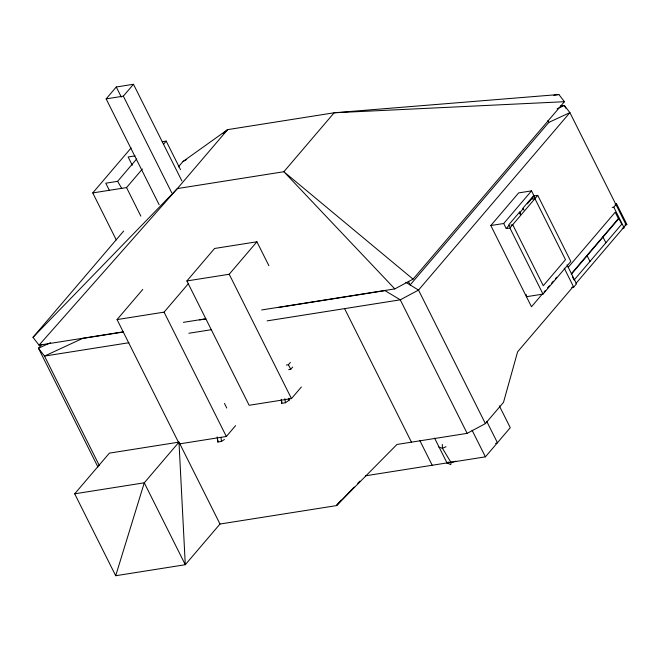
<?xml version="1.0" encoding="UTF-8"?>
<svg xmlns="http://www.w3.org/2000/svg" width="660" height="660" viewBox="0 0 660 660"><rect width="100%" height="100%" fill="white"/><g stroke="black" fill="none" stroke-linecap="round" stroke-linejoin="round"><path stroke-width="0.99" d="M224.433 439.478L221.479 441.449L217.833 442.027L217.874 440.137M289.121 398.376L289.08 400.265L285.4 402.74L281.754 403.318L281.787 401.42M451.374 461.951L450.731 464.607L446.581 462.693M115.698 575.726L144.276 482.806L178.984 442.126L185.287 564.721L115.698 575.726L74.687 493.812L109.395 453.131L178.984 442.126M159.134 204.724L106.128 98.884L116.267 86.996L133.477 84.274L181.871 180.914M106.128 98.884L123.346 96.162L133.477 84.274M116.284 239.91L92.755 192.926L131.084 147.997M109.461 190.567L105.773 183.2L117.62 181.327L136.694 158.961M92.755 192.926L126.538 187.588L142.403 168.993M163.556 144.202L166.196 141.1L180.493 169.661M123.412 331.823L39.039 345.163L33 337.334L123.684 231.033M178.365 166.93L183.035 161.461L227.634 129.632L334.15 112.786L558.888 94.52L564.432 101.706L413.053 279.155L394.812 288.899L261.649 309.961M41.803 344.347L38.47 348.257L97.927 466.999M235.579 425.659L226.347 436.483L179.314 443.916L117.051 319.58L142.774 289.426M301.364 386.991L291.472 398.59L249.142 405.289L186.879 280.945L214.583 248.474L256.913 241.783L268.9 265.724M117.051 319.58L164.076 312.139L188.488 283.536M186.879 280.945L229.21 274.255L256.913 241.783M286.358 365.062L288.395 364.741L290.375 362.423M288.667 369.674L290.705 369.352L292.677 367.034M575.908 283.47L626.027 224.713L569.902 112.629L548.815 122.397L410.14 284.955L408.317 281.317M573.235 286.597L517.613 351.796L503.489 402.394L485.397 423.613L467.148 433.356L396.982 444.452L336.443 505.618L220.003 524.032L185.287 564.721L144.276 482.806L74.687 493.812M542.083 294.319L531.481 306.751L490.809 225.538L518.644 192.91L531.531 190.872L534.072 195.946L527.34 203.841M490.809 225.538L503.695 223.501L531.531 190.872M520.278 213.972L519.635 212.025L508.794 224.73L509.718 226.561M534.996 198.38L533.618 195.632L522.786 208.337L523.957 209.995M503.695 223.501L506.236 228.575L509.05 225.283M519.503 213.032L523.421 208.436M506.236 228.575L509.908 227.997L537.743 195.368L570.842 261.467L543.007 294.096L526.449 296.711L526.301 294.657M341.022 500.247L336.443 505.618L354.189 487.072M612.208 207.421L613.792 207.174L616.597 203.89L627 224.664L624.97 224.986M544.071 291.992L545.399 290.433M547.387 288.106L549.376 285.772M551.364 283.445L553.352 281.111M555.34 278.784L556.66 277.225M568.194 267.325L615.194 212.223L618.387 218.584L571.379 273.685M571.246 274.378L618.915 218.501L621.761 224.177L574.093 280.063L572.467 276.812M571.733 287.43L573.721 287.116L576.527 283.833L567.031 264.858M365.359 475.827L485.405 456.844L510.271 427.696L499.315 405.826M39.039 345.163L177.358 188.57L227.634 129.632L223.014 133.609M357.736 483.359L359.873 481.132M33 337.334L177.358 188.57L283.874 171.724L334.15 112.786L564.432 101.706M183.035 161.461L186.664 159.522M50.506 342.697L38.47 348.257L44.509 356.087L99.363 465.622M557.073 108.801L564.349 105.443L569.902 112.629L418.522 290.078L400.273 299.822L267.118 320.875M446.028 446.729L442.447 448.297L438.817 447.092M495.553 443.479L497.434 442.736L486.684 421.261M448.082 462.132L451.069 462.561L455.887 461.126M162.22 141.727L166.196 141.1M135.052 155.884L128.139 156.981L132.289 165.272M553.798 95.329L558.888 94.52M560.282 106.087L564.349 105.443L565.736 108.199M534.072 195.946L537.743 195.368M532.174 199.097L534.93 198.668L565.488 259.685L543.279 285.722L512.721 224.697L510.889 224.986M615.013 204.138L616.597 203.89M618.387 218.584L618.915 218.501M622.207 228.269L624.195 227.956L613.792 207.174M602.497 237.204L603.025 237.121L605.872 242.806M586.6 255.841L587.136 255.75L589.982 261.434M183.381 322.336L205.747 318.805M123.28 332.013L82.549 338.456L44.509 356.087L128.939 342.73M199.658 319.935L205.763 318.97M278.066 307.535L384.995 290.623L400.273 299.822L467.148 433.356M188.851 333.259L211.34 329.703M405.743 282.265L418.522 290.078L485.397 423.613M413.053 279.155L283.874 171.724L394.812 288.899M117.62 181.327L121.754 188.446M451.069 462.561L442.447 448.297L442.299 444.419M547.907 120.574L548.815 122.397M564.226 268.15L573.721 287.116M509.908 227.997L543.007 294.096M472.057 430.188L485.405 456.844M434.569 438.1L446.993 462.916M419.768 440.426L432.201 465.259M344.594 308.624L411.46 442.159M288.395 364.741L290.705 369.352M229.21 274.255L291.472 398.59M123.346 96.162L171.732 192.794M116.267 86.996L121.341 97.119M126.538 187.588L140.844 216.142M224.483 403.458L226.784 408.061M164.076 312.139L226.347 436.483M179.446 443.041L220.003 524.032M533.618 195.632L534.773 198.462M519.635 212.025L520.435 214.987M288.824 398.227L289.08 400.265M284.881 398.656L285.4 402.74M281.234 399.234L281.754 403.318M220.968 437.374L221.479 441.449M217.189 436.928L217.833 442.027"/></g></svg>
